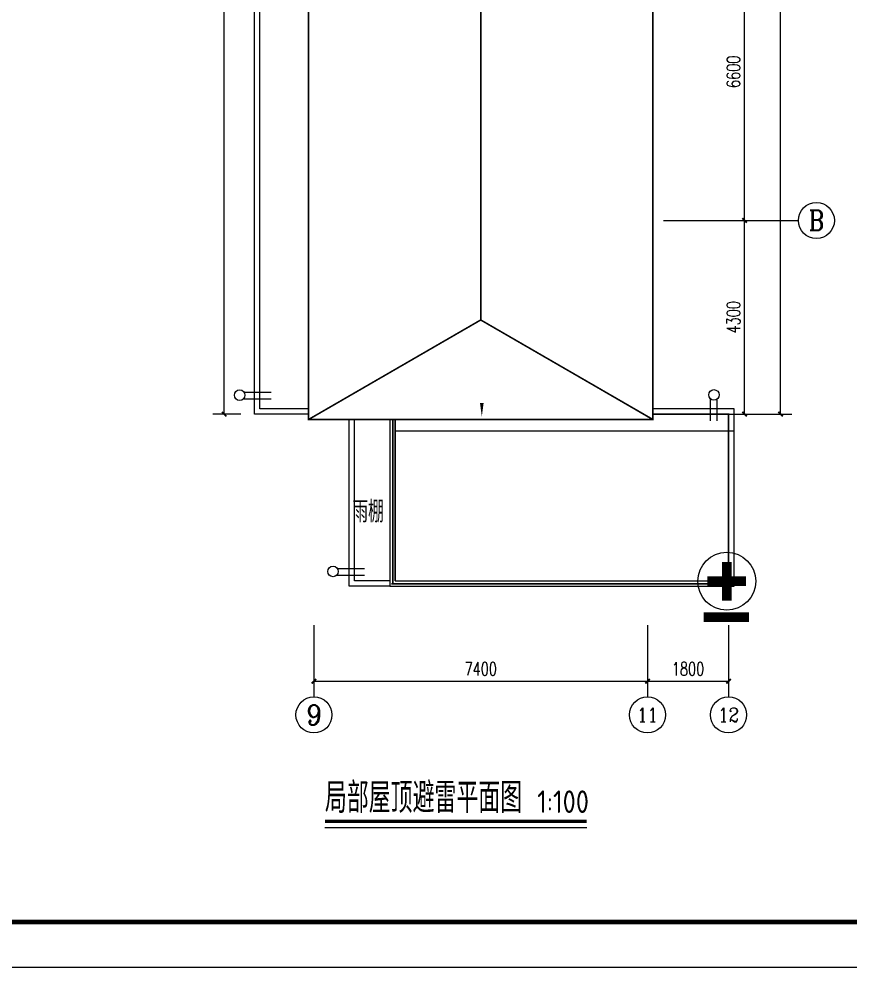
# Model space of a CAD drawing. Extents: x 343352 to 432452, y 769729 to 1078684.
# Drawn here: x 397805 to 416244, y 814316 to 835366 of the extents above; entities that cross this region are included whole.
import ezdxf
from ezdxf.enums import TextEntityAlignment as Align

# ---------------------------------------------------------------- set-up
doc = ezdxf.new("R2010")
doc.units = 0
doc.header["$LTSCALE"] = 1000
doc.header["$MEASUREMENT"] = 0
for name, color, linetype in [('AXIS', 3, 'Continuous'), ('DIM_SYMB', 3, 'Continuous'), ('PUB_DIM', 3, 'Continuous'), ('PUB_TEXT', 7, 'Continuous'), ('PUB_TITLE', 4, 'Continuous'), ('TWT_DIM', 3, 'Continuous'), ('WIRE-避雷', 4, 'Continuous'), ('防雷', 6, 'Lighting')]:
    doc.layers.add(name, color=color, linetype=linetype)
doc.styles.add('_TCH_AXIS', font='COMPLEX', dxfattribs={"bigfont": 'GBCBIG'})
doc.styles.add('_TCH_DIM_T3', font='SIMPLEX', dxfattribs={"width": 0.705882, "bigfont": 'GBCBIG'})
doc.styles.get("Standard").update_dxf_attribs({"font": 'gbenor.shx', "bigfont": 'gbcbig.shx'})
doc.styles.add('TG_LINETYPE', font='SIMPLEX', dxfattribs={"width": 0.8, "height": 3, "bigfont": 'HZTXT'})
doc.linetypes.add('Lighting', pattern='A,1,[136,sr.shx,S=0.1,R=0,X=-0.5,Y=0],0', length=1)
doc.linetypes.add('TG_EL', pattern='A,2,-0.78,["EL",TG_LINETYPE,S=0.1,R=0,X=-0.58,Y=-0.15],0', length=2.78)
doc.dimstyles.new('_TCH_ARCH&&100', dxfattribs={"dimtxt": 297.5, "dimasz": 100, "dimexe": 250, "dimexo": 300, "dimgap": 100, "dimtad": 1, "dimdec": 0, "dimzin": 0, "dimdsep": 46, "dimtxsty": '_TCH_DIM_T3', "dimblk": 'ARCHTICK', "dimcen": 0.09, "dimclrt": 7, "dimazin": 2, "dimtfac": 1, "dimtdec": 0, "dimtix": 1, "dimtmove": 2, "dimatfit": 3, "dimfxl": 0, "dimtolj": 1, "dimtzin": 0, "dimarcsym": 0})
doc.dimstyles.new('_TWT_ARCH&&100', dxfattribs={"dimtxt": 297.5, "dimasz": 100, "dimexe": 250, "dimexo": 300, "dimgap": 126.25, "dimtad": 1, "dimdec": 0, "dimzin": 0, "dimdsep": 46, "dimtxsty": '_TCH_DIM_T3', "dimblk": 'ARCHTICK', "dimcen": 0.09, "dimclrt": 7, "dimazin": 2, "dimtfac": 1, "dimtdec": 0, "dimtix": 1, "dimtmove": 2, "dimatfit": 3, "dimfxl": 0, "dimtolj": 1, "dimtzin": 0, "dimarcsym": 0})

# ---------------------------------------------------------------- blocks, each defined once
blk = doc.blocks.new('A$C66C73A9E')
at = {"layer": '防雷', "const_width": 100}
for points in [[(300, 500), (300, 100)], [(100, 300), (500, 300)]]:
    blk.add_lwpolyline(points, dxfattribs=at)
at = {"layer": '防雷', "linetype": 'Continuous'}
blk.add_circle((300, 300), 300, dxfattribs=at)
blk = doc.blocks.new('_ArchTick')
at = {"color": 0, "linetype": 'ByBlock', "const_width": 0.4}
blk.add_lwpolyline([(-0.5, -0.5), (0.5, 0.5)], dxfattribs=at)
blk = doc.blocks.new('*D91')
at = {"layer": 'Defpoints', "color": 0}
for p in [(404350, 821250), (411750, 821250), (411750, 820661)]:
    blk.add_point(p, dxfattribs=at)
at = {"layer": 'TWT_DIM', "color": 0, "lineweight": -2}
for p, q in [((404350, 820950), (404350, 820411)), ((411750, 820950), (411750, 820411)), ((404350, 820661), (411750, 820661))]:
    blk.add_line(p, q, dxfattribs=at)
at = {"layer": 'TWT_DIM', "color": 0, "lineweight": -2, "xscale": 100, "yscale": 100, "zscale": 100, "rotation": 180}
blk.add_blockref('_ArchTick', (404350, 820661), dxfattribs=at)
at = {"layer": 'TWT_DIM', "color": 0, "lineweight": -2, "xscale": 100, "yscale": 100, "zscale": 100}
blk.add_blockref('_ArchTick', (411750, 820661), dxfattribs=at)
at = {"layer": 'TWT_DIM', "color": 7, "insert": (408050, 820936), "char_height": 297.5, "attachment_point": 5, "style": '_TCH_DIM_T3'}
blk.add_mtext('\\A1;7400', dxfattribs=at)
blk = doc.blocks.new('*D92')
at = {"layer": 'Defpoints', "color": 0}
for p in [(411750, 821250), (413550, 821250), (413550, 820661)]:
    blk.add_point(p, dxfattribs=at)
at = {"layer": 'TWT_DIM', "color": 0, "lineweight": -2}
for p, q in [((411750, 820950), (411750, 820411)), ((413550, 820950), (413550, 820411)), ((411750, 820661), (413550, 820661))]:
    blk.add_line(p, q, dxfattribs=at)
at = {"layer": 'TWT_DIM', "color": 0, "lineweight": -2, "xscale": 100, "yscale": 100, "zscale": 100, "rotation": 180}
blk.add_blockref('_ArchTick', (411750, 820661), dxfattribs=at)
at = {"layer": 'TWT_DIM', "color": 0, "lineweight": -2, "xscale": 100, "yscale": 100, "zscale": 100}
blk.add_blockref('_ArchTick', (413550, 820661), dxfattribs=at)
at = {"layer": 'TWT_DIM', "color": 7, "insert": (412650, 820936), "char_height": 297.5, "attachment_point": 5, "style": '_TCH_DIM_T3'}
blk.add_mtext('\\A1;1800', dxfattribs=at)
blk = doc.blocks.new('*D93')
at = {"layer": 'Defpoints', "color": 0}
for p in [(402356, 847393), (403030, 847393), (403030, 826593)]:
    blk.add_point(p, dxfattribs=at)
at = {"layer": 'PUB_DIM', "color": 0, "lineweight": -2}
for p, q in [((402730, 847393), (402106, 847393)), ((402356, 826593), (402356, 847393)), ((402730, 826593), (402106, 826593))]:
    blk.add_line(p, q, dxfattribs=at)
at = {"layer": 'PUB_DIM', "color": 0, "lineweight": -2, "xscale": 100, "yscale": 100, "zscale": 100}
for p, rotation in [((402356, 847393), 90), ((402356, 826593), 270)]:
    blk.add_blockref('_ArchTick', p, dxfattribs=dict(at, rotation=rotation))
at = {"layer": 'PUB_DIM', "color": 7, "insert": (402107, 836993), "char_height": 297.5, "attachment_point": 5, "rotation": 90, "style": '_TCH_DIM_T3'}
blk.add_mtext('\\A1;20800', dxfattribs=at)
blk = doc.blocks.new('*D220')
at = {"layer": 'Defpoints', "color": 0}
for p in [(411807, 830893), (413905, 830893), (411807, 826593)]:
    blk.add_point(p, dxfattribs=at)
at = {"layer": 'PUB_DIM', "color": 0, "lineweight": -2}
for p, q in [((412107, 830893), (414155, 830893)), ((413905, 826593), (413905, 830893)), ((412107, 826593), (414155, 826593))]:
    blk.add_line(p, q, dxfattribs=at)
at = {"layer": 'PUB_DIM', "color": 0, "lineweight": -2, "xscale": 100, "yscale": 100, "zscale": 100}
for p, rotation in [((413905, 830893), 90), ((413905, 826593), 270)]:
    blk.add_blockref('_ArchTick', p, dxfattribs=dict(at, rotation=rotation))
at = {"layer": 'PUB_DIM', "color": 7, "insert": (413657, 828743), "char_height": 297.5, "attachment_point": 5, "rotation": 90, "style": '_TCH_DIM_T3'}
blk.add_mtext('\\A1;4300', dxfattribs=at)
blk = doc.blocks.new('*D221')
at = {"layer": 'Defpoints', "color": 0}
for p in [(411807, 837493), (413905, 837493), (411807, 830893)]:
    blk.add_point(p, dxfattribs=at)
at = {"layer": 'PUB_DIM', "color": 0, "lineweight": -2}
for p, q in [((412107, 837493), (414155, 837493)), ((413905, 830893), (413905, 837493)), ((412107, 830893), (414155, 830893))]:
    blk.add_line(p, q, dxfattribs=at)
at = {"layer": 'PUB_DIM', "color": 0, "lineweight": -2, "xscale": 100, "yscale": 100, "zscale": 100}
for p, rotation in [((413905, 837493), 90), ((413905, 830893), 270)]:
    blk.add_blockref('_ArchTick', p, dxfattribs=dict(at, rotation=rotation))
at = {"layer": 'PUB_DIM', "color": 7, "insert": (413657, 834193), "char_height": 297.5, "attachment_point": 5, "rotation": 90, "style": '_TCH_DIM_T3'}
blk.add_mtext('\\A1;6600', dxfattribs=at)
blk = doc.blocks.new('*D224')
at = {"layer": 'Defpoints', "color": 0}
for p in [(412607, 847393), (414705, 847393), (412607, 826593)]:
    blk.add_point(p, dxfattribs=at)
at = {"layer": 'PUB_DIM', "color": 0, "lineweight": -2}
for p, q in [((412907, 847393), (414955, 847393)), ((414705, 826593), (414705, 847393)), ((412907, 826593), (414955, 826593))]:
    blk.add_line(p, q, dxfattribs=at)
at = {"layer": 'PUB_DIM', "color": 0, "lineweight": -2, "xscale": 100, "yscale": 100, "zscale": 100}
for p, rotation in [((414705, 847393), 90), ((414705, 826593), 270)]:
    blk.add_blockref('_ArchTick', p, dxfattribs=dict(at, rotation=rotation))
at = {"layer": 'PUB_DIM', "color": 7, "insert": (414457, 836993), "char_height": 297.5, "attachment_point": 5, "rotation": 90, "style": '_TCH_DIM_T3'}
blk.add_mtext('\\A1;20800', dxfattribs=at)

msp = doc.modelspace()

# ---------------------------------------------------------------- linework, layer by layer
for p, q in [((408050, 845303), (408050, 828683)), ((403400.4, 827072.6), (402802.3, 827072.6)), ((403400.4, 826922.6), (402777.9, 826922.6)), ((413149.6, 826446), (413149.6, 826930.1)), ((413299.6, 826446), (413299.6, 826930.1)), ((413670, 826713), (411870, 826713)), ((406150, 822893), (406150, 826473)), ((413670, 826213), (406150, 826213)), ((405471.6, 823157.9), (404873.6, 823157.9)), ((405471.6, 823007.9), (404849.2, 823007.9))]:
    msp.add_line(p, q)
msp.add_lwpolyline([(404230, 847513), (411870, 847513), (411870, 826473), (404230, 826473)], close=True)
for points in [[(404230, 826593), (403030, 826593), (403030, 847393), (404230, 847393)], [(404230, 826713), (403150, 826713), (403150, 847273), (404230, 847273)], [(404230, 826473), (408050, 828683), (411870, 826473)], [(406030, 826473), (406030, 822773), (413670, 822773), (413670, 826713), (411870, 826713)], [(406030, 822773), (405130, 822773), (405130, 826473)], [(406030, 822893), (405250, 822893), (405250, 826473)], [(406150, 826473), (406150, 822893), (413550, 822893), (413550, 826593), (411870, 826593)]]:
    msp.add_lwpolyline(points)
for centre in [(402701.3, 827013.6), (413224.6, 827020.1), (404772.6, 823098.9)]:
    msp.add_circle(centre, 117)
at = {"layer": 'AXIS'}
for p, q in [((413502.8, 830893), (415097.5, 830893)), ((404350, 821908.2), (404350, 820313.4)), ((411750, 821908.2), (411750, 820313.4)), ((413550, 821908.2), (413550, 820313.4))]:
    msp.add_line(p, q, dxfattribs=at)
for centre in [(415497.5, 830893), (404350, 819913.4), (411750, 819913.4), (413550, 819913.4)]:
    msp.add_circle(centre, 400, dxfattribs=at)
at = {"layer": 'DIM_SYMB'}
msp.add_lwpolyline([(408074.3, 828271, 0, 0, 0), (408074.3, 826537.1, 0, 80, 0), (408074.3, 826837.1, 0, 0, 0)], format="xyseb", dxfattribs=at)
at = {"layer": 'DIM_SYMB', "const_width": 70}
msp.add_lwpolyline([(404593.2, 817552.6), (410402.9, 817552.6)], dxfattribs=at)
at = {"layer": 'DIM_SYMB'}
msp.add_lwpolyline([(404593.2, 817412.6), (410402.9, 817412.6)], dxfattribs=at)
at = {"layer": 'PUB_TITLE'}
msp.add_lwpolyline([(343352.5, 814315.8), (432452.5, 814315.8), (432452.5, 856315.8), (343352.5, 856315.8)], close=True, dxfattribs=at)
at = {"layer": 'PUB_TITLE', "const_width": 100}
msp.add_lwpolyline([(345852.5, 815315.8), (431452.5, 815315.8), (431452.5, 855315.8), (345852.5, 855315.8)], close=True, dxfattribs=at)
at = {"layer": 'WIRE-避雷', "linetype": 'TG_EL', "const_width": 35}
for points in [[(406097.5, 822846.3), (406097.5, 826473), (404230, 826473), (404230, 847513), (411870, 847513), (411870, 826593), (413550, 826593), (413550, 822822.2), (406069.4, 822822.2)], [(404230, 826473), (408050, 828683), (408050, 845303), (404230, 847513)], [(408050, 828683), (411870, 826473)], [(406097.5, 826473), (411870, 826473), (411870, 826593)]]:
    msp.add_lwpolyline(points, dxfattribs=at)
at = {"layer": '防雷', "const_width": 214.2, "elevation": 0, "flags": 128}
msp.add_lwpolyline([(412999.4, 822081.2), (414000.6, 822081.2)], dxfattribs=at)

# ---------------------------------------------------------------- block references
at = {"layer": '防雷', "xscale": 2.142595954239368, "yscale": 2.142595954239368, "zscale": 2.142595952640001}
msp.add_blockref('A$C66C73A9E', (412866.4, 822239.2, 0), dxfattribs=at)

# ---------------------------------------------------------------- texts
at = {"layer": 'AXIS', "color": 7, "style": '_TCH_AXIS'}
for s, height, width, p, p2 in [('B', 448.3, 1.171625, (415329.7, 830668.9), (415665.3, 830668.9)), ('9', 452, 1.278225, (404184.7, 819687.4), (404515.3, 819687.4)), ('11', 313.55, 1.325166, (411518, 819756.6), (411982, 819756.6)), ('12', 313.55, 1.262362, (413318, 819756.6), (413782, 819756.6))]:
    msp.add_text(s, height=height, dxfattribs=dict(at, width=width)).set_placement(p, p2, align=Align.FIT)
at = {"layer": 'DIM_SYMB', "color": 7}
for s, height, p in [('局部屋顶避雷平面图', 675.18, (404593.2, 817737.3)), ('1:100', 500, (409302.6, 817737.3))]:
    msp.add_text(s, height=height, dxfattribs=at).set_placement(p)
at = {"layer": 'PUB_TEXT'}
msp.add_text('雨棚', height=482.27, dxfattribs=at).set_placement((405203.1, 824185.8))

# ---------------------------------------------------------------- dimensions: what is measured, and where the dimension line sits
at = {"layer": 'PUB_DIM'}
for p1, p2, distance, picture, middle in [((403030, 826593), (403030, 847393), 674.3, '*D93', (402106.9, 836993)), ((412607.1, 826593), (412607.1, 847393), -2098.2, '*D224', (414456.5, 836993)), ((411807.1, 830893), (411807.1, 837493), -2098.2, '*D221', (413656.5, 834193)), ((411807.1, 826593), (411807.1, 830893), -2098.2, '*D220', (413656.5, 828743))]:
    dim = msp.add_aligned_dim(p1=p1, p2=p2, distance=distance, dimstyle='_TCH_ARCH&&100', dxfattribs=at)
    dim.commit()
    dim.dimension.update_dxf_attribs({"geometry": picture, "text_midpoint": middle})
at = {"layer": 'TWT_DIM'}
for p1, p2, picture, middle in [((404350, 821249.9), (411750, 821249.9), '*D91', (408050, 820936.2)), ((411750, 821249.9), (413550, 821249.9), '*D92', (412650, 820936.2))]:
    dim = msp.add_aligned_dim(p1=p1, p2=p2, distance=-588.7, dimstyle='_TWT_ARCH&&100', dxfattribs=at)
    dim.commit()
    dim.dimension.update_dxf_attribs({"geometry": picture, "text_midpoint": middle})

doc.saveas('drawing.dxf')
